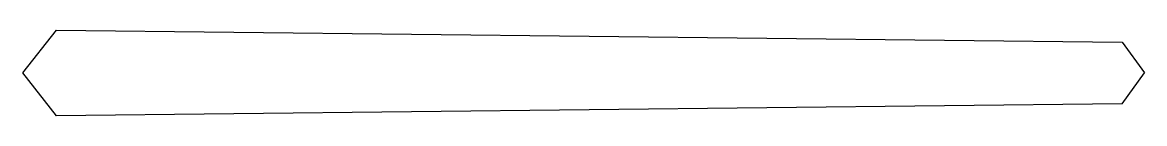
# Model space of a CAD drawing. Header units: millimetres. Extents: x 113 to 950, y -32 to 32.
import ezdxf

# ---------------------------------------------------------------- set-up
doc = ezdxf.new("R2010")
doc.units = ezdxf.units.MM

msp = doc.modelspace()

# ---------------------------------------------------------------- linework, layer by layer
for p, q in [((138, 32), (112.77, 0)), ((138, 32), (933, 23)), ((933, 23), (949.82, 0)), ((112.77, 0), (138, -32)), ((933, -23), (949.82, 0)), ((933, -23), (138, -32))]:
    msp.add_line(p, q)

doc.saveas('drawing.dxf')
